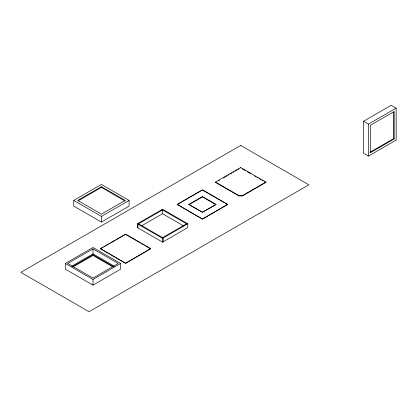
<?xml version="1.0" encoding="UTF-8"?>
<svg xmlns="http://www.w3.org/2000/svg" width="417" height="417" viewBox="0 0 417 417"><rect width="100%" height="100%" fill="white"/><g stroke="black" fill="none" stroke-linecap="round" stroke-linejoin="round"><path stroke-width="0.63" d="M73.746 200.421L101.42 184.444L129.093 200.421L129.093 206.102L101.42 222.079L73.746 206.102L73.746 200.421L101.42 216.397L129.093 200.421M101.42 186.717L77.687 200.421L101.42 214.124L125.157 200.421L101.42 186.717L101.42 187.4L125.157 201.103M78.24 200.785L101.42 187.4M65.313 263.476L92.986 247.5L120.659 263.476L120.659 269.158L92.986 285.134L65.313 269.158L65.313 263.476L92.986 279.453L120.659 263.476M92.986 248.886L67.721 263.476L92.986 278.061L118.256 263.476L92.986 248.886L92.986 253.89L114.326 266.208M137.334 223.788L162.557 209.225L187.78 223.788L187.78 227.578L162.557 242.141L137.334 227.578L137.334 223.788L162.557 238.352L187.78 223.788M215.532 182.078L240.687 167.556L265.848 182.078L265.848 182.432L242.439 195.948L238.936 195.948L215.532 182.432L215.532 182.078L238.936 195.594L242.439 195.594L265.848 182.078M100.414 248.641L125.569 234.119L150.73 248.641L125.569 263.419L100.414 248.641L125.569 263.169L150.73 248.641M177.168 204.398L202.433 189.808L227.703 204.398L202.433 219.17L177.168 204.398L202.433 218.988L227.703 204.398M100.414 248.897L103.207 247.281M104.328 246.635L105.444 245.988M106.564 245.342L108.238 244.378M109.358 243.731L110.474 243.085M111.594 242.439L115.509 240.182M116.624 239.535L125.569 234.37L139.549 242.439M177.168 204.58L202.433 189.996L227.703 204.58M218.326 180.816L219.446 180.17M223.356 177.913L226.712 175.974M227.828 175.333L228.949 174.687M230.064 174.04L231.743 173.071M232.863 172.424L233.979 171.778M235.099 171.137L236.773 170.167M237.893 169.521L239.009 168.875M71.651 266.208L92.986 253.89M141.863 225.67L162.557 213.723L162.557 209.933L137.949 224.143L137.949 227.932M72.563 266.562L92.986 254.771L113.408 266.562M73.116 266.927L92.986 255.454L112.861 266.927M188.76 204.398L202.433 196.506L216.105 204.398L202.433 212.289L188.76 204.398L202.433 212.222L216.105 204.398M189.198 204.58L202.433 196.939L215.667 204.58M363.556 121.264L391.229 105.287L396.15 108.128L396.15 140.081L368.477 156.057L363.556 153.216L363.556 121.264L368.477 124.104L396.15 108.128M162.557 237.643L187.165 223.434M369.853 152.309L393.591 138.606L394.18 138.944L394.18 111.537L370.447 125.241L370.447 152.648L394.18 138.944M242.366 168.875L245.717 170.814M247.396 171.778L250.753 173.717M254.662 175.974L255.783 176.62M256.898 177.267L258.019 177.913M259.697 178.883L260.813 179.529M261.933 180.17L263.049 180.816M264.727 181.786L265.848 182.432M161.942 209.579L186.555 223.788M162.505 213.692L183.756 225.962M138.559 223.788L163.167 237.998L163.167 241.787M140.665 243.085L144.579 245.342M145.695 245.988L150.73 248.897M393.591 111.834L393.591 138.606M368.477 124.104L368.477 156.057M242.439 195.594L242.439 195.948M240.687 167.556L240.687 167.905M238.936 195.594L238.936 195.948M202.433 196.506L202.433 196.939M162.557 238.352L162.557 242.141M101.42 216.397L101.42 222.079M92.986 254.771L92.986 255.454M92.986 279.453L92.986 285.134M240.687 145.429L20.85 272.353L89.024 311.713L308.867 184.794L240.687 145.429"/></g></svg>
